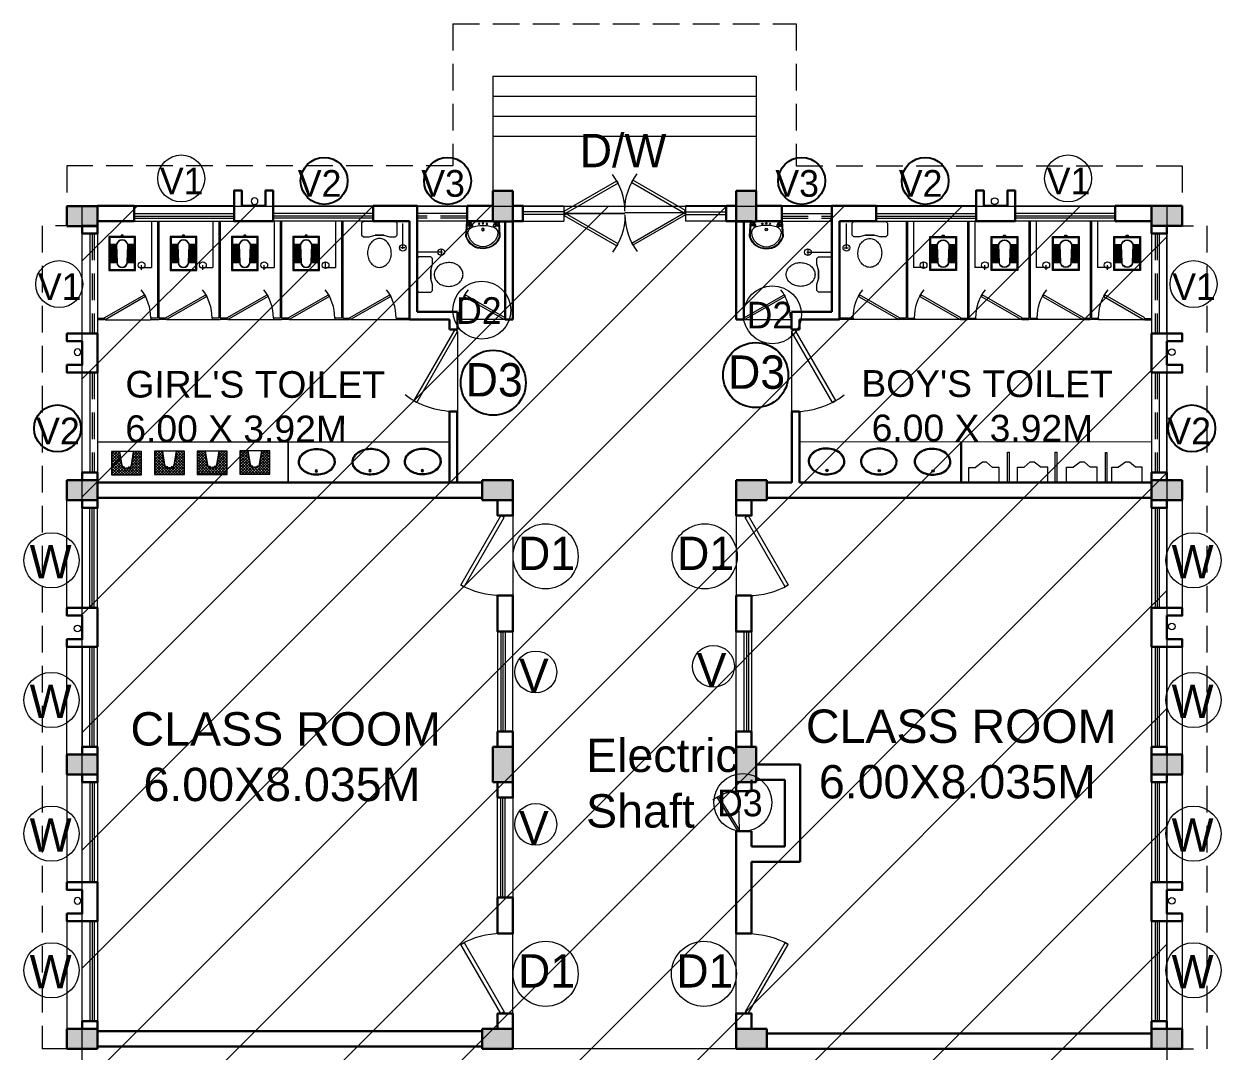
# Model space of a CAD drawing. Header units: millimetres. Extents: x 3614 to 12428, y -844 to 6844.
# Drawn here: x 5295.24 to 5313.2, y -762.82 to -747.41 of the extents above; entities that cross this region are included whole.
import ezdxf

# ---------------------------------------------------------------- set-up
doc = ezdxf.new("R2010")
doc.units = ezdxf.units.MM
doc.header["$LTSCALE"] = 40
doc.header["$MEASUREMENT"] = 0
doc.linetypes.add('DASHED', pattern=[0.75, 0.5, -0.25])
doc.layers.get('0').update_dxf_attribs({"linetype": 'CONTINUOUS', "lineweight": 20})
for name, color, linetype, lineweight in [('CLL LEV.', 15, 'CONTINUOUS', 18), ('Column', 252, 'CONTINUOUS', 30), ('Column Hatch', 253, 'CONTINUOUS', 13), ('CUBICAL TOILET', 160, 'CONTINUOUS', 15), ('Door', 54, 'CONTINUOUS', 18), ('elevation', 7, 'CONTINUOUS', 9), ('EXPANSION JOINT', 248, 'CONTINUOUS', 20), ('Fixture', 44, 'CONTINUOUS', 15), ('Furniture', 13, 'CONTINUOUS', 15), ('Hatch', 42, 'CONTINUOUS', 15), ('hatch-2', 40, 'CONTINUOUS', 13), ('Hidden', 30, 'DASHED', 18), ('Stair', 1, 'CONTINUOUS', 15), ('TEXT', 7, 'CONTINUOUS', 20), ('Ventilator', 6, 'DASHED', 18), ('Wall', 7, 'CONTINUOUS', 30), ('Window', 150, 'CONTINUOUS', 15), ('Window-Wall', 7, 'CONTINUOUS', 18)]:
    doc.layers.add(name, color=color, linetype=linetype, lineweight=lineweight)
doc.layers.add('RD', color=80, linetype='CONTINUOUS')
doc.styles.add('L120', font='simplex.shx', dxfattribs={"height": 1})
doc.styles.add('STYLE9', font='GOTHIC.TTF')
doc.styles.add('Tabrej.', font='GOTHIC.TTF', dxfattribs={"height": 1})

# ---------------------------------------------------------------- blocks, each defined once
blk = doc.blocks.new('COLUMN 546')
at = {"layer": 'Column Hatch'}
h = blk.add_hatch(color=0, dxfattribs=at)
h.dxf.hatch_style = 1
h.paths.add_polyline_path([(0, 0), (0.3, 0), (0.3, 0.46), (0, 0.46)])
at = {"layer": 'Column'}
for p, q in [((0.3, 0.46), (0, 0.46)), ((0, 0.46), (0, 0)), ((0.3, 0), (0.3, 0.46)), ((0, 0), (0.3, 0))]:
    blk.add_line(p, q, dxfattribs=at)
blk = doc.blocks.new('VENT 2')
at = {"layer": 'Ventilator', "linetype": 'Continuous', "ltscale": 0.02}
for p, q in [((0, 0.182), (1.5, 0.182)), ((0, 0.152), (1.5, 0.152))]:
    blk.add_line(p, q, dxfattribs=at)
at = {"layer": 'Window-Wall'}
for p, q in [((0, 0.23), (1.5, 0.23)), ((0, 0), (0, 0.23)), ((1.5, 0.23), (1.5, 0)), ((0, 0.115), (1.5, 0.115)), ((1.5, 0), (0, 0))]:
    blk.add_line(p, q, dxfattribs=at)
blk = doc.blocks.new('*U18')
for p, q in [((0, 0), (0, -6)), ((40, 0), (40, -6))]:
    blk.add_line(p, q)
blk.add_lwpolyline([(0, 0), (34.64, 20), (35.52, 18.48), (0.87, -1.52)], close=True)
blk.add_arc((0, 0), 40, 0, 30)
blk = doc.blocks.new('DOOR1')
at = {"layer": 'Door'}
blk.add_line((0, 0), (1.2, 0), dxfattribs=at)
at = {"layer": 'Door', "xscale": 0.0300000000000013, "yscale": 0.0300000000000013, "zscale": 0.0300000000000013}
blk.add_blockref('*U18', (0, 0.18), dxfattribs=at)
blk = doc.blocks.new('class 1')
at = {"layer": 'Wall'}
for points in [[(0.23, -0.035), (0, -0.035), (0, -0.265), (0.23, -0.265), (0.23, -0.035)], [(0.23, -1.465), (0, -1.465), (0, -2.005), (0.23, -2.005), (0.23, -1.465)], [(0.23, -3.505), (0, -3.505), (0, -3.735), (0.23, -3.735), (0.23, -3.505)]]:
    blk.add_lwpolyline(points, dxfattribs=at)
at = {"layer": 'Wall', "rotation": 270}
for name, p in [('DOOR1', (0, -0.265)), ('VENT 2', (0, -2.005))]:
    blk.add_blockref(name, p, dxfattribs=at)
blk = doc.blocks.new('WINDOW 1')
at = {"layer": 'CLL LEV.'}
for p, q in [((-0.115, -0.23), (-0.115, -0.46)), ((1.615, -0.23), (1.615, -0.46)), ((-0.115, -0.46), (1.615, -0.46))]:
    blk.add_line(p, q, dxfattribs=at)
at = {"layer": 'Window'}
for p, q in [((0, -0.051), (1.5, -0.051)), ((0, -0.081), (1.5, -0.081))]:
    blk.add_line(p, q, dxfattribs=at)
at = {"layer": 'Window-Wall'}
for p, q in [((0, 0), (1.5, 0)), ((0, -0.23), (0, 0)), ((1.5, 0), (1.5, -0.23)), ((0, -0.115), (1.5, -0.115)), ((1.5, -0.23), (0, -0.23))]:
    blk.add_line(p, q, dxfattribs=at)
blk = doc.blocks.new('SHAFT2')
at = {"layer": 'Fixture'}
blk.add_circle((0.302, 0.307), 0.05, dxfattribs=at)
at = {"layer": 'Wall'}
blk.add_lwpolyline([(0, 0.585), (0.46, 0.585), (0.46, 0.47), (0.23, 0.47), (0.23, 0.115), (0.46, 0.115), (0.46, 0), (0, 0), (0, 0.585)], dxfattribs=at)
blk = doc.blocks.new('Door - Left Hung 36 in.')
at = {"layer": 'Door'}
blk.add_line((0.75, -1.3), (35.93, -1.3), dxfattribs=at)
blk.add_lwpolyline([(0.75, -1.3), (0, 0), (31.18, 18), (31.93, 16.7)], close=True, dxfattribs=at)
blk.add_arc((0, 0), 36, 0, 37.3101, dxfattribs=at)
blk = doc.blocks.new('COLM 530')
at = {"layer": 'Column Hatch'}
h = blk.add_hatch(color=0, dxfattribs=at)
h.dxf.hatch_style = 1
h.paths.add_polyline_path([(5443.518, -633.795), (5443.218, -633.795), (5443.218, -634.325), (5443.518, -634.325)])
at = {"layer": 'Column'}
for p, q in [((5443.518, -633.795), (5443.218, -633.795)), ((5443.218, -633.795), (5443.218, -634.325)), ((5443.518, -634.325), (5443.518, -633.795)), ((5443.218, -634.325), (5443.518, -634.325))]:
    blk.add_line(p, q, dxfattribs=at)
blk = doc.blocks.new('RSA CL6')
for p, q in [((5.51, 3.48), (5.51, 7.28)), ((5.91, 3.47), (5.91, 7.28)), ((6.3, 3.46), (6.3, 7.28)), ((6.69, 3.45), (6.69, 7.28)), ((7.09, 3.44), (7.09, 7.28)), ((7.48, 3.43), (7.48, 7.28)), ((7.87, 3.42), (7.87, 7.28)), ((8.27, 3.41), (8.27, 7.28)), ((8.66, 3.4), (8.66, 7.28)), ((9.06, 3.39), (9.06, 7.28)), ((9.45, 3.38), (9.45, 7.28)), ((9.84, 3.37), (9.84, 7.28)), ((10.24, 3.36), (10.24, 7.28)), ((10.63, 3.35), (10.63, 7.28)), ((11.02, 3.34), (11.02, 7.28)), ((11.42, 3.33), (11.42, 7.28)), ((11.81, 3.32), (11.81, 7.28)), ((12.2, 3.31), (12.2, 7.28)), ((12.6, 3.31), (12.6, 7.28)), ((12.99, 3.3), (12.99, 7.28)), ((13.39, 3.29), (13.39, 7.28)), ((13.78, 3.28), (13.78, 7.28)), ((14.17, 3.27), (14.17, 7.28)), ((14.57, 3.26), (14.57, 7.28)), ((14.96, 3.25), (14.96, 7.28)), ((15.35, 3.24), (15.35, 7.28)), ((15.75, 3.23), (15.75, 7.28)), ((16.14, 3.22), (16.14, 7.28)), ((16.14, 7.28), (16.14, 3.22)), ((5.51, -7.28), (5.51, -3.47)), ((5.91, -7.28), (5.91, -3.45)), ((6.3, -7.28), (6.3, -3.44)), ((6.69, -7.28), (6.69, -3.43)), ((7.09, -7.28), (7.09, -3.42)), ((7.48, -7.28), (7.48, -3.41)), ((7.87, -7.28), (7.87, -3.4)), ((8.27, -7.28), (8.27, -3.39)), ((8.66, -7.28), (8.66, -3.38)), ((9.06, -7.28), (9.06, -3.37)), ((9.45, -7.28), (9.45, -3.36)), ((9.84, -7.28), (9.84, -3.34)), ((10.24, -7.28), (10.24, -3.33)), ((10.63, -7.28), (10.63, -3.32)), ((11.02, -7.28), (11.02, -3.31)), ((11.42, -7.28), (11.42, -3.3)), ((11.81, -7.28), (11.81, -3.29)), ((12.2, -7.28), (12.2, -3.28)), ((12.6, -7.28), (12.6, -3.27)), ((12.99, -7.28), (12.99, -3.26)), ((13.39, -7.28), (13.39, -3.24)), ((13.78, -7.28), (13.78, -3.23)), ((14.17, -7.28), (14.17, -3.22)), ((14.57, -7.28), (14.57, -3.21)), ((14.96, -7.28), (14.96, -3.2)), ((15.35, -7.28), (15.35, -3.19)), ((15.75, -7.28), (15.75, -3.18)), ((16.14, -3.17), (16.14, -7.28)), ((16.14, -7.28), (16.14, -3.17))]:
    blk.add_line(p, q)
for points in [[(0.79, 7.87), (20.87, 7.87), (20.87, -7.87), (0.79, -7.87)], [(1.38, 7.28), (20.28, 7.28), (20.28, -7.28), (1.38, -7.28)]]:
    blk.add_lwpolyline(points, close=True)
blk.add_lwpolyline([(0.79, -0.59), (0, -0.59), (0, 0.59), (0.79, 0.59)])
for points in [[(5.51, 3.48), (16.14, 3.22, -0.899983), (16.14, -3.17), (5.54, -3.47, -0.799392)], [(5.53, 3.28), (16.13, 3.02, -0.897689), (16.12, -2.97), (5.56, -3.27, -0.793494), (5.53, 3.28)]]:
    blk.add_lwpolyline(points, format="xyb", close=True)
blk = doc.blocks.new('ENGLISH SHEET')
at = {"layer": 'Fixture'}
for p, q in [((4663.798, 251.204), (4663.773, 251.179)), ((4663.773, 251.179), (4663.773, 250.696)), ((4663.976, 251.204), (4663.798, 251.204)), ((4664.002, 251.179), (4663.976, 251.204)), ((4663.976, 251.001), (4664.002, 251.09)), ((4664.002, 251.09), (4664.002, 251.179)), ((4663.976, 250.874), (4663.976, 251.001)), ((4663.976, 251.001), (4663.976, 250.874)), ((4664.002, 250.785), (4663.976, 250.874)), ((4663.773, 250.696), (4663.798, 250.67)), ((4663.976, 250.67), (4664.002, 250.696)), ((4664.002, 250.696), (4664.002, 250.785)), ((4663.798, 250.67), (4663.976, 250.67))]:
    blk.add_line(p, q, dxfattribs=at)
blk.add_lwpolyline([(4664.459, 250.937, 0.117036), (4664.443, 251.003, 0.104338), (4664.396, 251.063, 0.09029), (4664.321, 251.105, 0.09898), (4664.243, 251.115, 0.08237), (4664.159, 251.101, 0.09029), (4664.09, 251.063, 0.104338), (4664.043, 251.003, 0.117036), (4664.027, 250.937, 0.117036), (4664.043, 250.871, 0.104338), (4664.09, 250.811, 0.09029), (4664.159, 250.773, 0.08237), (4664.243, 250.759, 0.08237), (4664.327, 250.773, 0.09029), (4664.396, 250.811, 0.104338), (4664.443, 250.871, 0.117036)], format="xyb", close=True, dxfattribs=at)
blk = doc.blocks.new('RSA BASIN 9')
for points in [[(-0.1, -16.2, 0.340881), (10.04, -9, 0.074195), (10.06, -8.89), (9.53, 0), (-9.54, 0), (-10.02, -8.77, 0.082611), (-9.96, -9.15, 0.330812), (-0.1, -16.2)], [(0, -15.03, 0.391482), (8.86, -6.67, 0.252869), (6.53, -3.51, 0.087242), (0.02, -2.46, 0.079484), (-6.53, -3.51, 0.2542), (-8.82, -6.67, 0.39026), (0, -15.03)], [(-8.57, -1.96, -0.907437), (-8.45, -1.81), (-7.52, -2.57, -0.907437), (-7.64, -2.72)], [(-8.2, -1.64, -0.907437), (-8.07, -1.49), (-7.14, -2.25, -0.907437), (-7.27, -2.4)], [(-7.82, -1.32, -0.907437), (-7.7, -1.17), (-6.77, -1.93, -0.907437), (-6.89, -2.08)], [(7.82, -1.32, 0.907437), (7.7, -1.17), (6.77, -1.93, 0.907437), (6.89, -2.08)], [(8.2, -1.64, 0.907437), (8.07, -1.49), (7.14, -2.25, 0.907437), (7.27, -2.4)], [(8.57, -1.96, 0.907437), (8.45, -1.81), (7.52, -2.57, 0.907437), (7.64, -2.72)]]:
    blk.add_lwpolyline(points, format="xyb", close=True)
for points in [[(-5.93, -3.31), (-6.16, -2.95, -0.183787), (-6.22, -2.68, 0.126662), (-6.25, -2.43), (-6.59, -1.44, 0.35453), (-7.05, -0.98), (-8.75, -0.98, 0.414214), (-9.14, -1.37), (-9.56, -9.09, 0.329849), (-0.07, -15.81, 0.338736), (9.65, -8.94, 0.075632), (9.66, -8.82), (9.14, -1.37, 0.414214), (8.75, -0.98), (7.05, -0.98, 0.35453), (6.59, -1.44), (6.25, -2.43, 0.126662), (6.22, -2.68, -0.183787), (6.16, -2.95), (5.93, -3.31)], [(-6.18, -3.39), (-6.24, -3.29, 0.220542), (-6.52, -3.11), (-8.75, -2.78, -0.361119), (-9.19, -2.35)], [(6.18, -3.39), (6.24, -3.29, -0.220542), (6.52, -3.11), (8.75, -2.78, 0.358803), (9.21, -2.33, 0.358803)]]:
    blk.add_lwpolyline(points, format="xyb")
for centre, radius in [((-2.35, -1.56), 0.399), ((0, -4.82), 0.771), ((0, -4.82), 0.602), ((0, -1.23), 0.399), ((2.28, -1.51), 0.399)]:
    blk.add_circle(centre, radius)
blk = doc.blocks.new('RSA BASIN 2')
for points in [[(10.67, -8.12, 0.12976), (9.97, -5.22, 0.106426), (7.61, -2.47, 0.084431), (4.27, -0.72, 0.073534), (0, 0, 0.073534), (-4.29, -0.55, 0.084431), (-7.7, -2.16, 0.106426), (-10.17, -4.82, 0.12976), (-10.98, -7.69, 0.12976), (-10.28, -10.59, 0.106426), (-7.92, -13.34, 0.084431), (-4.58, -15.09, 0.073534), (-0.31, -15.81, 0.073534), (3.98, -15.26, 0.084431), (7.39, -13.64, 0.106426), (9.85, -10.99, 0.12976)], [(10.08, -7.9, 0.119977), (9.45, -5.5, 0.106426), (7.25, -2.94, 0.084431), (4.08, -1.28, 0.073534), (-0.01, -0.59, 0.073534), (-4.13, -1.12, 0.084431), (-7.36, -2.65, 0.106426), (-9.66, -5.12, 0.12976), (-10.39, -7.7, 0.009633), (-10.39, -7.9, 0.119977), (-9.76, -10.31, 0.106426), (-7.57, -12.87, 0.084431), (-4.4, -14.53, 0.073534), (-0.3, -15.22, 0.073534), (3.82, -14.69, 0.084431), (7.05, -13.16, 0.106426), (9.35, -10.69, 0.12976), (10.08, -8.11, 0.009633)]]:
    blk.add_lwpolyline(points, format="xyb", close=True)
for radius in [0.7, 0.479]:
    blk.add_circle((-0.47, -2.53), radius)
blk = doc.blocks.new('Urinal 1')
for p, q in [((0, 9), (9, 9)), ((0, 9), (0, -9)), ((9, 9), (9, 5)), ((12, 1), (9, 5)), ((12, -1.5), (12, 1)), ((9, -5), (12, -1.5)), ((9, -9), (9, -5)), ((0, -9), (9, -9))]:
    blk.add_line(p, q)
blk = doc.blocks.new('*X5')
at = {"color": 0}
for p, q in [((705, 323), (943, 561)), ((705, 365), (900, 561)), ((705, 408), (858, 561)), ((705, 450), (815, 561)), ((705, 493), (773, 561)), ((705, 535), (730, 561)), ((854, 419), (712, 561)), ((866, 449), (755, 561)), ((888, 469), (797, 561)), ((921, 479), (839, 561)), ((1145, 298), (882, 561)), ((899, 474), (985, 561)), ((1145, 340), (924, 561)), ((944, 477), (1027, 561)), ((1145, 383), (967, 561)), ((971, 462), (1070, 561)), ((990, 438), (1112, 561)), ((998, 404), (1145, 551)), ((1145, 425), (1009, 561)), ((1145, 467), (1051, 561)), ((1145, 510), (1094, 561)), ((1145, 552), (1136, 561)), ((848, 383), (705, 526)), ((842, 346), (705, 483)), ((835, 310), (705, 441)), ((705, 280), (858, 434)), ((829, 274), (705, 398)), ((705, 238), (847, 381)), ((1145, 255), (999, 401)), ((1004, 368), (1145, 508)), ((1011, 332), (1145, 466)), ((1017, 295), (1145, 423)), ((1023, 259), (1145, 381)), ((823, 237), (705, 356)), ((798, 221), (705, 314)), ((755, 221), (705, 271)), ((713, 221), (705, 229)), ((730, 221), (839, 330)), ((772, 221), (830, 279)), ((815, 221), (822, 228)), ((1137, 221), (1007, 350)), ((1095, 221), (1016, 299)), ((1052, 221), (1024, 248)), ((1029, 223), (1145, 339)), ((1069, 221), (1145, 296)), ((1112, 221), (1145, 254))]:
    blk.add_line(p, q, dxfattribs=at)
blk = doc.blocks.new('RSA CL7')
blk.add_lwpolyline([(8.86, 0), (-8.86, 0), (-8.86, -13.78), (-3.94, -13.78), (3.94, -13.78), (8.86, -13.78)], close=True)
blk.add_lwpolyline([(-4.1, -13.58), (-2.78, -5.72, -0.835943), (2.8, -5.76), (4.1, -13.58), (8.66, -13.58), (8.66, -0.2), (-8.66, -0.2), (-8.66, -13.58)], format="xyb", close=True)
blk.add_lwpolyline([(-3.94, -13.78), (-2.59, -5.75, -0.835548), (2.61, -5.79), (3.94, -13.78)], format="xyb")
for centre, start, end in [((-1.41, -4.14), 207.2135, 40.95643), ((-0.03, -3.6), 185.89987, 355.82489), ((1.47, -4.14), 140.99617, 329.34676)]:
    blk.add_arc(centre, 0.493, start, end)
at = {"xscale": 0.0393714285714286, "yscale": 0.0393714285714286, "zscale": 0.0393714285714286}
blk.add_blockref('*X5', (-36.41, -22.27), dxfattribs=at)
blk = doc.blocks.new('DDDD')
at = {"layer": 'TEXT', "color": 3, "ltscale": 0.2}
blk.add_circle((2085.909, -1030.934), 0.488, dxfattribs=at)
at = {"layer": 'TEXT', "color": 3, "style": 'STYLE9'}
blk.add_text('D1', height=0.5, dxfattribs=at).set_placement((2085.496, -1031.139))
blk = doc.blocks.new('d2')
at = {"layer": 'TEXT', "color": 3, "ltscale": 0.2}
blk.add_circle((5437.77, -664.817), 0.435, dxfattribs=at)
at = {"layer": 'TEXT', "color": 3, "style": 'STYLE9'}
blk.add_text('D2', height=0.4, dxfattribs=at).set_placement((5437.383, -665.022))
blk = doc.blocks.new('shaft dooerr')
at = {"layer": 'TEXT', "color": 3, "ltscale": 0.2}
blk.add_circle((5444.341, -671.654), 0.435, dxfattribs=at)
at = {"layer": 'TEXT', "color": 3, "style": 'STYLE9'}
blk.add_text('D3', height=0.4, dxfattribs=at).set_placement((5443.954, -671.86))
blk = doc.blocks.new('W')
at = {"layer": 'TEXT', "color": 3}
blk.add_circle((2080.863, -1087.688), 0.414, dxfattribs=at)
at = {"layer": 'TEXT', "color": 3, "style": 'STYLE9'}
blk.add_text('W', height=0.5, dxfattribs=at).set_placement((2080.534, -1087.956))
blk = doc.blocks.new('VVV')
at = {"layer": 'TEXT', "color": 3, "ltscale": 0.2}
blk.add_circle((2082.528, -1073.943), 0.314, dxfattribs=at)
at = {"layer": 'TEXT', "color": 3, "style": 'STYLE9'}
blk.add_text('V', height=0.5, dxfattribs=at).set_placement((2082.277, -1074.243))
blk = doc.blocks.new('VENT TOILET')
at = {"layer": 'TEXT', "color": 3, "ltscale": 0.2}
blk.add_circle((5438.623, -662.256), 0.352, dxfattribs=at)
at = {"layer": 'TEXT', "color": 3, "style": 'STYLE9'}
blk.add_text('V1', height=0.4, dxfattribs=at).set_placement((5438.303, -662.494))

msp = doc.modelspace()

# ---------------------------------------------------------------- hatches: boundary and pattern name
at = {"layer": 'hatch-2', "ltscale": 0.05}
h = msp.add_hatch(dxfattribs=at)
h.set_pattern_fill('ANSI31', color=256, scale=10, style=0)
h.set_pattern_definition([(45, (-390.4418, 168.6204), (-0.88388348, 0.88388348), [])])
h.paths.add_polyline_path([(5312.3853, -750.1443), (5296.1153, -750.1443), (5296.1153, -791.9542), (5312.3853, -791.9542)])

# ---------------------------------------------------------------- linework, layer by layer
at = {"ltscale": 0.05}
msp.add_line((5305.9253, -758.9207), (5305.9253, -758.9207), dxfattribs=at)
at = {"layer": 'CLL LEV.'}
for p, q in [((5312.3853, -750.4422), (5312.6153, -750.4422)), ((5296.1153, -752.1722), (5295.8853, -752.1722)), ((5312.3853, -752.1722), (5312.6153, -752.1722)), ((5296.1153, -752.5272), (5295.8853, -752.5272)), ((5312.3853, -752.5272), (5312.6153, -752.5272)), ((5312.3853, -754.2572), (5312.6153, -754.2572))]:
    msp.add_line(p, q, dxfattribs=at)
at = {"layer": 'CUBICAL TOILET', "ltscale": 0.01}
for p, q in [((5297.2453, -750.3722), (5297.2453, -751.8275)), ((5297.2653, -750.3722), (5297.2653, -751.8275)), ((5298.1653, -750.3718), (5298.1653, -751.8271)), ((5298.1853, -750.3718), (5298.1853, -751.8271)), ((5299.0853, -750.3713), (5299.0853, -751.8266)), ((5299.1053, -750.3713), (5299.1053, -751.8266)), ((5300.0053, -750.3709), (5300.0053, -751.8262)), ((5300.0253, -750.3709), (5300.0253, -751.8262)), ((5308.4753, -750.3709), (5308.4753, -751.8262)), ((5308.4953, -750.3709), (5308.4953, -751.8262)), ((5309.3953, -750.3713), (5309.3953, -751.8266)), ((5309.4153, -750.3713), (5309.4153, -751.8266)), ((5310.3153, -750.3718), (5310.3153, -751.8271)), ((5310.3353, -750.3718), (5310.3353, -751.8271)), ((5311.2353, -750.3722), (5311.2353, -751.8275)), ((5311.2553, -750.3722), (5311.2553, -751.8275)), ((5296.4453, -751.8279), (5296.3453, -751.8279)), ((5296.4453, -751.8279), (5296.4453, -751.8479)), ((5297.2453, -751.8275), (5297.1417, -751.8275)), ((5297.1417, -751.8275), (5297.1417, -751.8475)), ((5297.3653, -751.8275), (5297.2653, -751.8275)), ((5297.3653, -751.8275), (5297.3653, -751.8475)), ((5298.1653, -751.8271), (5298.0617, -751.8271)), ((5298.0617, -751.8271), (5298.0617, -751.8471)), ((5298.2853, -751.8271), (5298.1853, -751.8271)), ((5298.2853, -751.8271), (5298.2853, -751.8471)), ((5299.0853, -751.8266), (5298.9817, -751.8266)), ((5298.9817, -751.8266), (5298.9817, -751.8466)), ((5299.2053, -751.8266), (5299.1053, -751.8266)), ((5299.2053, -751.8266), (5299.2053, -751.8466)), ((5300.0053, -751.8262), (5299.9017, -751.8262)), ((5299.9017, -751.8262), (5299.9017, -751.8462)), ((5300.0253, -751.8262), (5300.1253, -751.8262)), ((5300.1253, -751.8262), (5300.1253, -751.8462)), ((5300.8207, -751.8266), (5301.0256, -751.8266)), ((5300.8207, -751.8266), (5300.8207, -751.8466)), ((5307.6799, -751.8266), (5307.4751, -751.8266)), ((5307.6799, -751.8266), (5307.6799, -751.8466)), ((5308.4753, -751.8262), (5308.3753, -751.8262)), ((5308.3753, -751.8262), (5308.3753, -751.8462)), ((5308.4953, -751.8262), (5308.5989, -751.8262)), ((5308.5989, -751.8262), (5308.5989, -751.8462)), ((5309.2953, -751.8266), (5309.3953, -751.8266)), ((5309.2953, -751.8266), (5309.2953, -751.8466)), ((5309.4153, -751.8266), (5309.5189, -751.8266)), ((5309.5189, -751.8266), (5309.5189, -751.8466)), ((5310.2153, -751.8271), (5310.3153, -751.8271)), ((5310.2153, -751.8271), (5310.2153, -751.8471)), ((5310.3353, -751.8271), (5310.4389, -751.8271)), ((5310.4389, -751.8271), (5310.4389, -751.8471)), ((5311.1353, -751.8275), (5311.2353, -751.8275)), ((5311.1353, -751.8275), (5311.1353, -751.8475)), ((5311.2553, -751.8275), (5311.3589, -751.8275)), ((5311.3589, -751.8275), (5311.3589, -751.8475)), ((5312.0553, -751.8279), (5312.1553, -751.8279)), ((5312.0553, -751.8279), (5312.0553, -751.8479)), ((5296.4453, -751.8479), (5296.3453, -751.8479)), ((5297.1417, -751.8475), (5297.2653, -751.8475)), ((5297.3653, -751.8475), (5297.2653, -751.8475)), ((5298.0617, -751.8471), (5298.1853, -751.8471)), ((5298.2853, -751.8471), (5298.1853, -751.8471)), ((5298.9817, -751.8466), (5299.1053, -751.8466)), ((5299.2053, -751.8466), (5299.1053, -751.8466)), ((5299.9017, -751.8462), (5300.1253, -751.8462)), ((5300.8207, -751.8466), (5301.0256, -751.8466)), ((5307.6799, -751.8466), (5307.4751, -751.8466)), ((5308.5989, -751.8462), (5308.3753, -751.8462)), ((5309.2953, -751.8466), (5309.3953, -751.8466)), ((5309.5189, -751.8466), (5309.3953, -751.8466)), ((5310.2153, -751.8471), (5310.3153, -751.8471)), ((5310.4389, -751.8471), (5310.3153, -751.8471)), ((5311.1353, -751.8475), (5311.2353, -751.8475)), ((5311.3589, -751.8475), (5311.2353, -751.8475)), ((5312.0553, -751.8479), (5312.1553, -751.8479))]:
    msp.add_line(p, q, dxfattribs=at)
at = {"layer": 'CUBICAL TOILET', "ltscale": 0.05}
for points in [[(5299.2079, -753.6827), (5299.1975, -753.6827), (5299.1975, -754.2922), (5299.2079, -754.2922)], [(5309.2927, -753.6827), (5309.3031, -753.6827), (5309.3031, -754.2922), (5309.2927, -754.2922)]]:
    msp.add_lwpolyline(points, close=True, dxfattribs=at)
at = {"layer": 'Door'}
msp.add_line((5305.1635, -750.2438), (5303.344, -750.2543), dxfattribs=at)
at = {"layer": 'EXPANSION JOINT', "linetype": 'ByBlock', "ltscale": 0.05}
msp.add_line((5305.9253, -762.7872), (5302.5753, -762.7872), dxfattribs=at)
at = {"layer": 'Fixture', "ltscale": 0.05}
for p, q in [((5301.6254, -753.6844), (5296.3453, -753.6844)), ((5312.1553, -753.6832), (5306.8752, -753.6823))]:
    msp.add_line(p, q, dxfattribs=at)
for points in [[(5309.9947, -753.8351), (5310.0182, -753.8351), (5310.0182, -754.2922), (5309.9947, -754.2922)], [(5310.7097, -753.8376), (5310.7332, -753.8376), (5310.7332, -754.2947), (5310.7097, -754.2947)], [(5311.4611, -753.8425), (5311.4846, -753.8425), (5311.4846, -754.2996), (5311.4611, -754.2996)]]:
    msp.add_lwpolyline(points, close=True, dxfattribs=at)
at = {"layer": 'Furniture', "ltscale": 0.05}
for p, q in [((5297.1553, -750.3735), (5297.1552, -751.0663)), ((5298.0753, -750.3731), (5298.0752, -751.0658)), ((5298.9953, -750.3726), (5298.9952, -751.0654)), ((5299.9153, -750.3722), (5299.9152, -751.065)), ((5300.9244, -750.7857), (5300.9244, -750.4072)), ((5307.5762, -750.7857), (5307.5762, -750.4072)), ((5308.5854, -750.3722), (5308.5854, -751.065)), ((5309.5054, -750.3726), (5309.5054, -751.0654)), ((5310.4254, -750.3731), (5310.4254, -751.0658)), ((5311.3454, -750.3735), (5311.3454, -751.0663)), ((5300.9586, -750.7699), (5300.8902, -750.7699)), ((5301.5162, -750.8363), (5301.1376, -750.8363)), ((5301.5003, -750.8021), (5301.5003, -750.8704)), ((5306.9845, -750.8363), (5307.363, -750.8363)), ((5307.0003, -750.8021), (5307.0003, -750.8704)), ((5307.5421, -750.7699), (5307.6104, -750.7699)), ((5296.9894, -751.0663), (5297.1552, -751.0663)), ((5297.0052, -751.0991), (5297.0052, -751.0308)), ((5297.9094, -751.0658), (5298.0752, -751.0658)), ((5297.9252, -751.0987), (5297.9252, -751.0304)), ((5298.8294, -751.0654), (5298.9952, -751.0654)), ((5298.8452, -751.0982), (5298.8452, -751.0299)), ((5299.7494, -751.065), (5299.9152, -751.065)), ((5299.7652, -751.0641), (5299.7652, -750.9958)), ((5308.7512, -751.065), (5308.5854, -751.065)), ((5308.7354, -751.0641), (5308.7354, -750.9958)), ((5309.6712, -751.0654), (5309.5054, -751.0654)), ((5309.6554, -751.0982), (5309.6554, -751.0299)), ((5310.5912, -751.0658), (5310.4254, -751.0658)), ((5310.5754, -751.0987), (5310.5754, -751.0304)), ((5311.5112, -751.0663), (5311.3454, -751.0663)), ((5311.4954, -751.0991), (5311.4954, -751.0308))]:
    msp.add_line(p, q, dxfattribs=at)
for centre in [(5300.9244, -750.7699), (5307.5762, -750.7699), (5301.5003, -750.8363), (5307.0003, -750.8363), (5297.0052, -751.0313), (5297.9252, -751.0308), (5298.8452, -751.0304), (5299.7652, -751.03), (5308.7354, -751.03), (5309.6554, -751.0304), (5310.5754, -751.0308), (5311.4954, -751.0313)]:
    msp.add_circle(centre, 0.05, dxfattribs=at)
at = {"layer": 'hatch-2', "ltscale": 0.05}
msp.add_lwpolyline([(5296.1153, -750.1443), (5312.3853, -750.1443), (5312.3853, -791.9542), (5296.1153, -791.9542)], close=True, dxfattribs=at)
at = {"layer": 'Hidden', "ltscale": 0.02}
for p, q in [((5301.6754, -747.4122), (5301.6753, -749.5422)), ((5301.6754, -747.4122), (5306.8253, -747.4122)), ((5306.8253, -747.4122), (5306.8253, -749.5422)), ((5301.6753, -749.5422), (5295.8853, -749.5422)), ((5295.8853, -749.5422), (5295.8853, -750.1443)), ((5306.8253, -749.5422), (5312.6153, -749.5422)), ((5312.6153, -749.5422), (5312.6153, -750.1422)), ((5296.1153, -750.4422), (5295.5153, -750.4422)), ((5295.5153, -750.4422), (5295.5153, -762.7872)), ((5312.3853, -750.4422), (5312.9853, -750.4422)), ((5312.9853, -750.4422), (5312.9853, -762.7872)), ((5312.3853, -762.7872), (5312.9853, -762.7872))]:
    msp.add_line(p, q, dxfattribs=at)
at = {"layer": 'Hidden', "ltscale": 0.05}
msp.add_line((5296.1153, -762.7872), (5295.5153, -762.7872), dxfattribs=at)
at = {"layer": 'RD', "ltscale": 0.2}
for centre, radius in [((5299.7428, -749.7659), 0.3522), ((5301.5949, -749.7659), 0.3522), ((5306.9057, -749.7659), 0.3522), ((5308.7579, -749.7659), 0.3522), ((5306.216, -752.6793), 0.4884), ((5302.2796, -752.7939), 0.4884), ((5295.7429, -753.4785), 0.3522), ((5312.7578, -753.4785), 0.3522)]:
    msp.add_circle(centre, radius, dxfattribs=at)
at = {"layer": 'Stair', "ltscale": 0.05}
for p, q in [((5302.2754, -748.1962), (5302.2753, -750.1662)), ((5302.2754, -748.1962), (5306.2253, -748.1962)), ((5306.2253, -748.1962), (5306.2253, -750.1662)), ((5302.2753, -748.4962), (5306.2253, -748.4962)), ((5302.2753, -748.7962), (5306.2253, -748.7962)), ((5302.2753, -749.0962), (5306.2253, -749.0962))]:
    msp.add_line(p, q, dxfattribs=at)
at = {"layer": 'Ventilator', "ltscale": 0.02}
for p, q in [((5301.8903, -750.2943), (5301.1403, -750.2943)), ((5301.8903, -750.3243), (5301.1403, -750.3243)), ((5306.6035, -750.2943), (5307.3535, -750.2943)), ((5306.6035, -750.3243), (5307.3535, -750.3243)), ((5296.2643, -750.5572), (5296.2643, -752.0572)), ((5296.2943, -750.5572), (5296.2943, -752.0572)), ((5312.2063, -750.5572), (5312.2063, -752.0572)), ((5312.2363, -750.5572), (5312.2363, -752.0572)), ((5296.2643, -752.6422), (5296.2643, -754.1422)), ((5296.2943, -752.6422), (5296.2943, -754.1422)), ((5312.2063, -752.6422), (5312.2063, -754.1422)), ((5312.2363, -752.6422), (5312.2363, -754.1422))]:
    msp.add_line(p, q, dxfattribs=at)
at = {"layer": 'Wall', "ltscale": 0.05}
for p, q in [((5301.0256, -751.8466), (5301.0253, -750.3722)), ((5301.1406, -751.7316), (5301.1403, -750.3722)), ((5302.4603, -750.3722), (5302.4606, -751.8465)), ((5302.5753, -750.3722), (5302.5756, -751.8465)), ((5305.9253, -750.3722), (5305.9251, -751.8465)), ((5306.0403, -750.3722), (5306.0401, -751.8465)), ((5307.3601, -751.7316), (5307.3603, -750.3722)), ((5307.4751, -751.8466), (5307.4753, -750.3722)), ((5301.7456, -751.7315), (5301.1406, -751.7316)), ((5301.7456, -751.9974), (5301.7456, -751.7331)), ((5306.755, -751.9974), (5306.7551, -751.7331)), ((5306.7551, -751.7315), (5307.3601, -751.7316)), ((5301.6251, -751.8465), (5301.0256, -751.8466)), ((5301.6251, -751.9974), (5301.6251, -751.8465)), ((5301.7456, -751.9974), (5301.6251, -751.9974)), ((5302.4606, -751.8465), (5302.5756, -751.8465)), ((5306.0401, -751.8465), (5305.9251, -751.8465)), ((5306.755, -751.9974), (5306.8755, -751.9974)), ((5306.8755, -751.8465), (5307.4751, -751.8466)), ((5306.8755, -751.9974), (5306.8755, -751.8465)), ((5301.6255, -754.2918), (5301.6253, -753.2267)), ((5301.7403, -753.2267), (5301.6253, -753.2267)), ((5301.7405, -754.2918), (5301.7403, -753.2267)), ((5306.7601, -754.2922), (5306.7603, -753.2267)), ((5306.7603, -753.2267), (5306.8753, -753.2267)), ((5306.8751, -754.2922), (5306.8753, -753.2267))]:
    msp.add_line(p, q, dxfattribs=at)
at = {"layer": 'Wall'}
for p, q in [((5306.1553, -750.3722), (5305.9253, -750.3722)), ((5296.3453, -754.2922), (5302.1153, -754.2922)), ((5306.3853, -754.2922), (5306.7601, -754.2922)), ((5306.8751, -754.2922), (5312.1553, -754.2922)), ((5296.3453, -754.5222), (5302.1153, -754.5222)), ((5306.3853, -754.5222), (5312.1553, -754.5222)), ((5306.2253, -758.5222), (5306.8853, -758.5222)), ((5306.8853, -758.5222), (5306.8853, -759.9822)), ((5305.9253, -758.9207), (5305.9253, -758.7522)), ((5306.1553, -758.9207), (5306.1553, -758.7522)), ((5306.2253, -758.7522), (5306.6553, -758.7522)), ((5306.6553, -758.7522), (5306.6553, -759.7522)), ((5305.9253, -758.9207), (5306.1553, -758.9207)), ((5306.1553, -759.5222), (5305.9253, -759.5222)), ((5305.9253, -759.8672), (5305.9253, -759.5222)), ((5306.1553, -759.7522), (5306.1553, -759.5222)), ((5306.6553, -759.7522), (5306.1553, -759.7522)), ((5302.1153, -762.5222), (5296.3453, -762.5222)), ((5306.3853, -762.5572), (5312.1553, -762.5572)), ((5302.1153, -762.7522), (5296.3453, -762.7522)), ((5306.3853, -762.7872), (5312.1553, -762.7872))]:
    msp.add_line(p, q, dxfattribs=at)
at = {"layer": 'Wall', "ltscale": 0.05}
for points in [[(5296.8928, -750.3726), (5296.3453, -750.3726), (5296.3453, -750.1422), (5296.8928, -750.1422)], [(5301.8903, -750.1422), (5302.2753, -750.1422), (5302.2753, -750.3722), (5301.8903, -750.3722)], [(5302.5753, -750.1401), (5302.7253, -750.1401), (5302.7253, -750.3722), (5302.5753, -750.3722)], [(5305.9253, -750.1401), (5305.7753, -750.1401), (5305.7753, -750.3722), (5305.9253, -750.3722)], [(5306.6103, -750.1422), (5306.2253, -750.1422), (5306.2253, -750.3722), (5306.6103, -750.3722)], [(5311.6078, -750.3726), (5312.1553, -750.3726), (5312.1553, -750.1422), (5311.6078, -750.1422)]]:
    msp.add_lwpolyline(points, close=True, dxfattribs=at)
for points in [[(5301.1405, -751.7316), (5301.1403, -750.1422), (5300.4778, -750.1422), (5300.4778, -750.3726), (5301.0253, -750.3726), (5301.0253, -750.3722)], [(5307.3601, -751.7316), (5307.3603, -750.1422), (5308.0228, -750.1422), (5308.0228, -750.3726), (5307.4753, -750.3726), (5307.4753, -750.3722)]]:
    msp.add_lwpolyline(points, dxfattribs=at)
at = {"layer": 'Wall'}
for points in [[(5296.1153, -750.4422), (5296.1153, -750.5572), (5296.3453, -750.5572), (5296.3453, -750.4422), (5296.1153, -750.4422)], [(5296.1153, -750.5572), (5296.1153, -750.4422), (5296.3453, -750.4422), (5296.3453, -750.5572), (5296.1153, -750.5572)], [(5312.3853, -750.4422), (5312.3853, -750.5572), (5312.1553, -750.5572), (5312.1553, -750.4422), (5312.3853, -750.4422)], [(5312.3853, -750.5572), (5312.3853, -750.4422), (5312.1553, -750.4422), (5312.1553, -750.5572), (5312.3853, -750.5572)], [(5296.1153, -754.2572), (5296.1153, -754.1422), (5296.3453, -754.1422), (5296.3453, -754.2572), (5296.1153, -754.2572)], [(5312.3853, -754.2572), (5312.3853, -754.1422), (5312.1553, -754.1422), (5312.1553, -754.2572), (5312.3853, -754.2572)], [(5296.1153, -754.5572), (5296.1153, -754.6722), (5296.3453, -754.6722), (5296.3453, -754.5572), (5296.1153, -754.5572)], [(5312.3853, -754.5572), (5312.3853, -754.6722), (5312.1553, -754.6722), (5312.1553, -754.5572), (5312.3853, -754.5572)], [(5312.3853, -754.6722), (5312.3853, -754.5572), (5312.1553, -754.5572), (5312.1553, -754.6722), (5312.3853, -754.6722)], [(5296.1153, -758.3722), (5296.1153, -758.2572), (5296.3453, -758.2572), (5296.3453, -758.3722), (5296.1153, -758.3722)], [(5296.1153, -758.2572), (5296.1153, -758.3722), (5296.3453, -758.3722), (5296.3453, -758.2572), (5296.1153, -758.2572)], [(5312.3853, -758.3722), (5312.3853, -758.2572), (5312.1553, -758.2572), (5312.1553, -758.3722), (5312.3853, -758.3722)], [(5296.1153, -758.6722), (5296.1153, -758.7872), (5296.3453, -758.7872), (5296.3453, -758.6722), (5296.1153, -758.6722)], [(5296.1153, -758.7872), (5296.1153, -758.6722), (5296.3453, -758.6722), (5296.3453, -758.7872), (5296.1153, -758.7872)], [(5312.3853, -758.6722), (5312.3853, -758.7872), (5312.1553, -758.7872), (5312.1553, -758.6722), (5312.3853, -758.6722)], [(5312.3853, -758.7872), (5312.3853, -758.6722), (5312.1553, -758.6722), (5312.1553, -758.7872), (5312.3853, -758.7872)], [(5306.1553, -761.0572), (5305.9253, -761.0572), (5305.9253, -759.8672)], [(5306.8853, -759.9822), (5306.1553, -759.9822), (5306.1553, -761.0572)], [(5306.1553, -762.4872), (5305.9253, -762.4872), (5305.9253, -762.2572), (5306.1553, -762.2572), (5306.1553, -762.4872)], [(5296.1153, -762.4872), (5296.1153, -762.3722), (5296.3453, -762.3722), (5296.3453, -762.4872), (5296.1153, -762.4872)], [(5312.3853, -762.4872), (5312.3853, -762.3722), (5312.1553, -762.3722), (5312.1553, -762.4872), (5312.3853, -762.4872)]]:
    msp.add_lwpolyline(points, dxfattribs=at)
at = {"layer": 'Window', "ltscale": 0.05}
for p, q in [((5303.3373, -750.229), (5302.7253, -750.229)), ((5305.1633, -750.229), (5305.7753, -750.229)), ((5303.3373, -750.2708), (5302.7253, -750.2708)), ((5305.1633, -750.2708), (5305.7753, -750.2708))]:
    msp.add_line(p, q, dxfattribs=at)
at = {"layer": 'Window-Wall'}
for p, q in [((5301.1403, -750.1422), (5301.8903, -750.1422)), ((5301.8903, -750.1422), (5301.8903, -750.3722)), ((5307.3603, -750.1422), (5306.6103, -750.1422)), ((5301.8903, -750.2572), (5301.1403, -750.2572)), ((5301.8903, -750.3722), (5301.1403, -750.3722)), ((5306.6035, -750.2572), (5307.3535, -750.2572)), ((5306.6035, -750.3722), (5307.3535, -750.3722)), ((5296.1153, -752.0572), (5296.1153, -750.5572)), ((5296.1153, -750.5572), (5296.3453, -750.5572)), ((5296.2303, -750.5572), (5296.2303, -752.0572)), ((5296.3453, -750.5572), (5296.3453, -752.0572)), ((5312.1553, -750.5572), (5312.1553, -752.0572)), ((5312.3853, -750.5572), (5312.1553, -750.5572)), ((5312.2703, -750.5572), (5312.2703, -752.0572)), ((5312.3853, -752.0572), (5312.3853, -750.5572)), ((5296.3453, -752.0572), (5296.1153, -752.0572)), ((5312.1553, -752.0572), (5312.3853, -752.0572)), ((5296.1153, -754.1422), (5296.1153, -752.6422)), ((5296.1153, -752.6422), (5296.3453, -752.6422)), ((5296.2303, -752.6422), (5296.2303, -754.1422)), ((5296.3453, -752.6422), (5296.3453, -754.1422)), ((5312.1553, -752.6422), (5312.1553, -754.1422)), ((5312.3853, -752.6422), (5312.1553, -752.6422)), ((5312.2703, -752.6422), (5312.2703, -754.1422)), ((5312.3853, -754.1422), (5312.3853, -752.6422)), ((5296.3453, -754.1422), (5296.1153, -754.1422)), ((5312.1553, -754.1422), (5312.3853, -754.1422))]:
    msp.add_line(p, q, dxfattribs=at)
at = {"layer": 'Window-Wall', "ltscale": 0.05}
for p, q in [((5302.7253, -750.1401), (5303.3373, -750.1401)), ((5303.3373, -750.1401), (5303.3373, -750.3722)), ((5305.7753, -750.1401), (5305.1633, -750.1401)), ((5305.1633, -750.1401), (5305.1633, -750.3722)), ((5302.7256, -750.3722), (5303.3373, -750.3722)), ((5305.775, -750.3722), (5305.1633, -750.3722))]:
    msp.add_line(p, q, dxfattribs=at)

# ---------------------------------------------------------------- block references
at = {"linetype": 'ByBlock', "extrusion": (0, 0, -1), "zscale": -1, "rotation": 90}
msp.add_blockref('SHAFT2', (-5298.3928, -750.3726), dxfattribs=at)
at = {"color": 7, "extrusion": (0, 0, -1), "zscale": -1}
msp.add_blockref('COLUMN 546', (-5302.5753, -750.3743), dxfattribs=at)
at = {"color": 7, "extrusion": (0, 0, -1), "xscale": -1, "zscale": -1}
msp.add_blockref('COLUMN 546', (-5305.9253, -750.3743), dxfattribs=at)
at = {"linetype": 'ByBlock', "extrusion": (0, 0, -1), "xscale": -1, "zscale": -1}
for p, rotation in [((-5310.1078, -750.3726), 270), ((-5296.3453, -756.1722), 180)]:
    msp.add_blockref('SHAFT2', p, dxfattribs=dict(at, rotation=rotation))
at = {"color": 7, "extrusion": (0, 0, -1), "zscale": -1}
for p, rotation in [((-5296.3453, -750.1443), 270), ((-5305.9253, -754.5572), 90), ((-5312.1553, -754.5572), 90), ((-5312.1553, -758.6722), 90), ((-5305.9253, -762.7872), 90), ((-5312.1553, -762.7872), 90)]:
    msp.add_blockref('COLUMN 546', p, dxfattribs=dict(at, rotation=rotation))
at = {"color": 7, "extrusion": (0, 0, -1), "xscale": -1, "zscale": -1}
for p, rotation in [((-5312.1553, -750.1422), 90), ((-5296.3453, -754.5572), 270), ((-5302.5753, -754.5572), 270), ((-5296.3453, -758.6722), 270), ((-5296.3453, -762.7872), 270), ((-5302.5753, -762.7872), 270)]:
    msp.add_blockref('COLUMN 546', p, dxfattribs=dict(at, rotation=rotation))
at = {"linetype": 'ByBlock', "xscale": -1}
for name, p in [('SHAFT2', (5296.3453, -752.6422)), ('class 1', (5302.5753, -754.5222)), ('SHAFT2', (5296.3453, -760.8722))]:
    msp.add_blockref(name, p, dxfattribs=at)
at = {"linetype": 'ByBlock'}
for name, p in [('SHAFT2', (5312.1553, -752.6422)), ('class 1', (5305.9253, -754.5222))]:
    msp.add_blockref(name, p, dxfattribs=at)
at = {"linetype": 'ByBlock', "extrusion": (0, 0, -1), "xscale": -1, "zscale": -1}
for p in [(-5312.1553, -756.7572), (-5312.1553, -760.8722)]:
    msp.add_blockref('SHAFT2', p, dxfattribs=at)
at = {"xscale": -1}
for p in [(10745.7931, -124.4624), (10749.4431, -124.4624)]:
    msp.add_blockref('COLM 530', p, dxfattribs=at)
at = {"linetype": 'ByBlock', "rotation": 180}
msp.add_blockref('class 1', (5302.5753, -762.5222), dxfattribs=at)
at = {"layer": 'CLL LEV.', "xscale": -1}
for p, rotation in [((5296.3453, -756.1722), 270), ((5312.1553, -754.6722), 90), ((5296.3453, -758.2572), 270), ((5312.1553, -756.7572), 90), ((5312.1553, -758.7872), 90), ((5312.1553, -760.8722), 90)]:
    msp.add_blockref('WINDOW 1', p, dxfattribs=dict(at, rotation=rotation))
at = {"layer": 'CLL LEV.', "extrusion": (0, 0, -1), "xscale": -1, "zscale": -1, "rotation": 90}
for p in [(-5296.3453, -758.7872), (-5296.3453, -760.8722)]:
    msp.add_blockref('WINDOW 1', p, dxfattribs=at)
at = {"layer": 'Door', "extrusion": (0, 0, -1)}
for p, xscale, yscale, zscale in [((-5303.3438, -750.2211), -0.02527777777113727, 0.02527777777112306, -0.02527777777113727), ((-5296.4453, -751.8228), -0.01935278742827506, 0.01935278742826085, -0.01935278742827506), ((-5297.3653, -751.8224), -0.01935278742827506, 0.01935278742826085, -0.01935278742827506), ((-5298.2853, -751.8219), -0.01935278742827506, 0.01935278742826085, -0.01935278742827506), ((-5299.2053, -751.8215), -0.01935278742827506, 0.01935278742826085, -0.01935278742827506), ((-5300.1253, -751.8215), -0.01935278742827506, 0.01935278742826085, -0.01935278742827506), ((-5302.4606, -751.8214), 0.01935278742827506, 0.01935278742827506, -0.0193527874282769), ((-5306.0401, -751.8214), -0.01935278742827506, 0.01935278742826085, -0.01935278742827506), ((-5308.3753, -751.8215), 0.01935278742827506, 0.01935278742827506, -0.0193527874282769), ((-5309.2953, -751.8215), 0.01935278742827506, 0.01935278742827506, -0.0193527874282769), ((-5310.2153, -751.8219), 0.01935278742827506, 0.01935278742827506, -0.0193527874282769), ((-5311.1353, -751.8224), 0.01935278742827506, 0.01935278742827506, -0.0193527874282769), ((-5312.0553, -751.8228), 0.01935278742827506, 0.01935278742827506, -0.0193527874282769)]:
    msp.add_blockref('Door - Left Hung 36 in.', p, dxfattribs=dict(at, xscale=xscale, yscale=yscale, zscale=zscale))
at = {"layer": 'Door', "xscale": -0.02527777777113727, "yscale": 0.02527777777112306, "zscale": 0.0252777777711346}
msp.add_blockref('Door - Left Hung 36 in.', (5305.1634, -750.2114), dxfattribs=at)
at = {"layer": 'Door'}
for p, xscale, yscale, zscale, rotation in [((5303.3442, -750.2858), -0.02527777777113727, 0.02527777777112306, 0.0252777777711346, 180), ((5301.7012, -751.9974), -0.03415446469284689, 0.03415446469284689, 0.034154464692852, 90), ((5306.7994, -751.9974), 0.03415446469284689, 0.03415446469284689, 0.03415446469284689, 270)]:
    msp.add_blockref('Door - Left Hung 36 in.', p, dxfattribs=dict(at, xscale=xscale, yscale=yscale, zscale=zscale, rotation=rotation))
at = {"layer": 'Door', "extrusion": (0, 0, -1)}
for p, xscale, yscale, zscale, rotation in [((-5305.1637, -750.2762), -0.02527777777113727, 0.02527777777112306, -0.02527777777113727, 180), ((-5305.9527, -759.5222), -0.01667370018022713, 0.01667370018026304, -0.01667370018022713, 268.3280413571812)]:
    msp.add_blockref('Door - Left Hung 36 in.', p, dxfattribs=dict(at, xscale=xscale, yscale=yscale, zscale=zscale, rotation=rotation))
at = {"layer": 'elevation', "rotation": 270}
msp.add_blockref('ENGLISH SHEET', (5049.6355, 3913.3954), dxfattribs=at)
at = {"layer": 'elevation', "xscale": -1, "rotation": 90}
msp.add_blockref('ENGLISH SHEET', (5558.8651, 3913.3954), dxfattribs=at)
at = {"layer": 'elevation'}
msp.add_blockref('ENGLISH SHEET', (637.3674, -1002.1077), dxfattribs=at)
at = {"layer": 'elevation', "xscale": -1}
msp.add_blockref('ENGLISH SHEET', (9971.1332, -1002.1077), dxfattribs=at)
at = {"layer": 'Fixture', "extrusion": (0, 0, -1)}
for name, p, xscale, yscale, zscale, rotation in [('RSA CL6', (-5296.7128, -750.5824), 0.02539999999572728, 0.02539999999572728, -0.0253999999957461, 270), ('RSA CL6', (-5297.6328, -750.582), 0.02539999999572728, 0.02539999999572728, -0.0253999999957461, 270), ('RSA CL6', (-5298.5528, -750.5816), 0.02539999999572728, 0.02539999999572728, -0.0253999999957461, 270), ('RSA CL6', (-5299.4728, -750.5811), 0.02539999999572728, 0.02539999999572728, -0.0253999999957461, 270), ('RSA CL6', (-5309.0279, -750.5811), -0.02539999999572728, 0.02539999999572728, -0.02539999999572728, 90), ('RSA CL6', (-5309.9479, -750.5816), -0.02539999999572728, 0.02539999999572728, -0.02539999999572728, 90), ('RSA CL6', (-5310.8679, -750.582), -0.02539999999572728, 0.02539999999572728, -0.02539999999572728, 90), ('RSA CL6', (-5311.7879, -750.5824), -0.02539999999572728, 0.02539999999572728, -0.02539999999572728, 90), ('RSA BASIN 2', (-5299.636, -754.1815), 0.02539999999567044, 0.02539999999567044, -0.025399999995667, 180), ('RSA BASIN 2', (-5300.4424, -754.1788), 0.02539999999567044, 0.02539999999567044, -0.025399999995667, 180), ('RSA BASIN 2', (-5301.2258, -754.1761), 0.02539999999567044, 0.02539999999567044, -0.025399999995667, 180), ('Urinal 1', (-5310.3695, -754.2864), 0.02539999999487463, 0.02539999999487463, -0.0253999999948973, 90)]:
    msp.add_blockref(name, p, dxfattribs=dict(at, xscale=xscale, yscale=yscale, zscale=zscale, rotation=rotation))
at = {"layer": 'Fixture'}
for name, p, xscale, yscale, zscale, rotation in [('RSA CL7', (5298.0632, -754.1678), 0.02539999999487463, 0.02539999999487463, 0.02539999999487463, 180), ('RSA CL7', (5298.7047, -754.1633), 0.02539999999487463, 0.02539999999487463, 0.02539999999487463, 180), ('RSA BASIN 2', (5307.2748, -754.1744), 0.02539999999567044, 0.02539999999567044, 0.02539999999567044, 180), ('RSA BASIN 2', (5308.0582, -754.1771), 0.02539999999567044, 0.02539999999567044, 0.02539999999567044, 180), ('RSA BASIN 2', (5308.8646, -754.1799), 0.02539999999567044, 0.02539999999567044, 0.02539999999567044, 180), ('RSA CL7', (5296.7802, -754.1768), 0.02539999999487463, 0.02539999999487463, 0.02539999999487463, 180), ('RSA CL7', (5297.4217, -754.1723), 0.02539999999487463, 0.02539999999487463, 0.02539999999487463, 180), ('Urinal 1', (5309.6418, -754.2922), 0.02539999999487463, 0.02539999999487463, 0.02539999999487463, 90), ('Urinal 1', (5311.1082, -754.2913), 0.02539999999487463, 0.02539999999487463, 0.02539999999487463, 90), ('Urinal 1', (5311.7868, -754.2913), 0.02539999999487463, 0.02539999999487463, 0.02539999999487463, 90)]:
    msp.add_blockref(name, p, dxfattribs=dict(at, xscale=xscale, yscale=yscale, zscale=zscale, rotation=rotation))
at = {"layer": 'Furniture', "ltscale": 10000, "extrusion": (0, 0, -1)}
for p, xscale, yscale, zscale, rotation in [((-5302.1251, -750.3722), 0.02543261667540844, 0.02543261667540844, -0.0254326166754069, 359.9907298551007), ((-5306.3755, -750.3722), -0.02543261667540844, 0.02543261667540264, -0.02543261667540844, 0.00927014489930933)]:
    msp.add_blockref('RSA BASIN 9', p, dxfattribs=dict(at, xscale=xscale, yscale=yscale, zscale=zscale, rotation=rotation))
at = {"layer": 'Hatch'}
for name, p in [('d2', (-135.6621, -86.889)), ('d2', (-131.3033, -86.9574)), ('shaft dooerr', (-138.3181, -87.4365))]:
    msp.add_blockref(name, p, dxfattribs=at)
at = {"layer": 'RD'}
for name, p in [('W', (3214.7904, 332.2298)), ('DDDD', (3217.1561, 275.536)), ('DDDD', (3219.542, 275.536)), ('W', (3231.9196, 332.2298)), ('VVV', (3220.3892, 316.8111)), ('VVV', (3223.0543, 316.8956)), ('W', (3214.7904, 330.1348)), ('W', (3231.9196, 330.1348)), ('W', (3214.7904, 328.1305)), ('VVV', (3220.3892, 314.525)), ('W', (3231.9196, 328.1305)), ('DDDD', (3217.1561, 269.2737)), ('DDDD', (3219.5301, 269.2737)), ('W', (3214.7904, 326.0807)), ('W', (3231.9196, 326.0807))]:
    msp.add_blockref(name, p, dxfattribs=at)
at = {"layer": 'Wall', "extrusion": (0, 0, -1), "zscale": -1, "rotation": 180}
for p in [(-5296.8928, -750.1426), (-5308.0228, -750.1426)]:
    msp.add_blockref('VENT 2', p, dxfattribs=at)
at = {"layer": 'Wall', "extrusion": (0, 0, -1), "xscale": -1, "zscale": -1, "rotation": 180}
for p in [(-5300.4778, -750.1426), (-5311.6078, -750.1426)]:
    msp.add_blockref('VENT 2', p, dxfattribs=at)
at = {"layer": 'Wall', "xscale": -1, "rotation": 270}
msp.add_blockref('DOOR1', (5305.9253, -762.2572), dxfattribs=at)
at = {"layer": 'Window-Wall'}
for p in [(-141.0238, -87.4739), (-127.7213, -87.4739), (-142.8533, -89.0584), (-125.8384, -89.0584)]:
    msp.add_blockref('VENT TOILET', p, dxfattribs=at)

# ---------------------------------------------------------------- texts
at = {"layer": 'RD', "style": 'STYLE9'}
for s, height, p in [('D/W', 0.5, (5303.5779, -749.5614)), ('V2', 0.4, (5299.3478, -750.0042)), ('V3', 0.4, (5301.2, -750.0042)), ('V3', 0.4, (5306.5107, -750.0042)), ('V2', 0.4, (5308.3629, -750.0042)), ('D3', 0.5, (5305.8028, -752.885)), ('D3', 0.5, (5301.8664, -752.9997)), ('V2', 0.4, (5295.4227, -753.7168)), ('V2', 0.4, (5312.3911, -753.7168))]:
    msp.add_text(s, height=height, dxfattribs=at).set_placement(p)
at = {"layer": 'TEXT', "char_height": 0.4, "width": 4.832064, "attachment_point": 1, "rotation": 359.87953, "style": 'L120'}
for s, insert in [("{\\fArial|b0|i0|c0|p34; GIRL'S TOILET\\P 6.00 X 3.92M}", (5296.607, -752.6148)), ("{\\fArial|b0|i0|c0|p34;BOY'S TOILET\\P 6.00 X 3.92M}", (5307.8016, -752.6042))]:
    msp.add_mtext(s, dxfattribs=dict(at, insert=insert))
at = {"layer": 'TEXT', "char_height": 0.5, "width": 19.989683, "attachment_point": 1, "style": 'Tabrej.'}
for s, insert in [('{\\fArial|b0|i0|c0|p34;CLASS ROOM\\P 6.00X8.035M}', (5296.8383, -757.7356)), ('{\\fArial|b0|i0|c0|p34;CLASS ROOM\\P 6.00X8.035M}', (5306.9692, -757.6954)), ('{\\fArial|b0|i0|c0|p34;Electric \\PShaft}', (5303.6713, -758.1324))]:
    msp.add_mtext(s, dxfattribs=dict(at, insert=insert))

doc.saveas('drawing.dxf')
